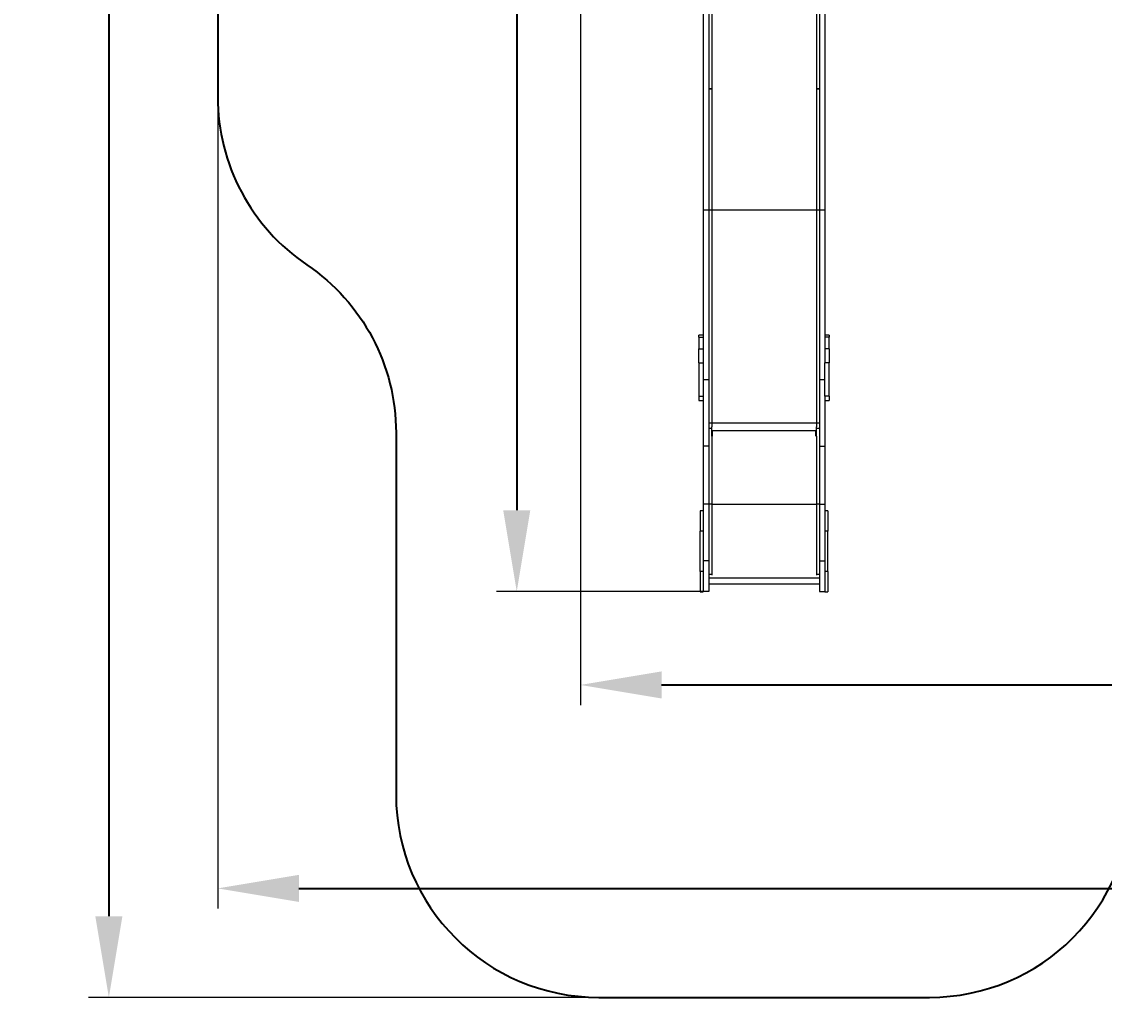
# Model space of a CAD drawing. Header units: millimetres. Extents: x -6304 to 6571, y -6082 to 4447.
# Drawn here: x -6304 to -965, y -6082 to -1269 of the extents above; entities that cross this region are included whole.
import ezdxf

# ---------------------------------------------------------------- set-up
doc = ezdxf.new("R2010")
doc.units = ezdxf.units.MM
for name, color, linetype in [('DIKOM_ЗОНА', 80, 'Continuous'), ('DIKOM_ОБЪЕКТ', 7, 'Continuous'), ('DIKOM_РАЗМЕР_ЗОНА', 7, 'Continuous'), ('DIKOM_РАЗМЕР_ОБЪЕКТА', 7, 'Continuous')]:
    doc.layers.add(name, color=color, linetype=linetype)
doc.styles.add('style1', font='arial.ttf', dxfattribs={"width": 0.8})
doc.dimstyles.new('1-50', dxfattribs={"dimtxt": 300, "dimasz": 200, "dimexe": 100, "dimexo": 0, "dimgap": 100, "dimtad": 1, "dimtxsty": 'style1', "dimcen": 200, "dimclrd": 7, "dimclre": 7, "dimclrt": 7, "dimadec": 1, "dimazin": 2, "dimtfac": 1, "dimtmove": 0, "dimatfit": 2, "dimfxl": 0, "dimlwd": 25, "dimlwe": 18, "dimarcsym": 0})

# ---------------------------------------------------------------- blocks, each defined once
blk = doc.blocks.new('*D13')
at = {"layer": 'Defpoints', "color": 0, "transparency": 16777216}
for p in [(-3548.9, 424), (5070.8, -640.9), (5070.8, -4541.1)]:
    blk.add_point(p, dxfattribs=at)
at = {"layer": 'DIKOM_РАЗМЕР_ОБЪЕКТА', "color": 7, "lineweight": 18, "transparency": 16777216}
for p, q in [((-3548.9, 424), (-3548.9, -4641.1)), ((5070.8, -640.9), (5070.8, -4641.1))]:
    blk.add_line(p, q, dxfattribs=at)
at = {"layer": 'DIKOM_РАЗМЕР_ОБЪЕКТА', "color": 7, "lineweight": 25, "transparency": 16777216}
blk.add_line((-3148.9, -4541.1), (4670.8, -4541.1), dxfattribs=at)
at = {"layer": 'DIKOM_РАЗМЕР_ОБЪЕКТА', "color": 7, "transparency": 16777216}
for points in [[(-3148.9, -4474.4), (-3148.9, -4607.8), (-3548.9, -4541.1)], [(4670.8, -4474.4), (4670.8, -4607.8), (5070.8, -4541.1)]]:
    blk.add_solid(points, dxfattribs=at)
at = {"layer": 'DIKOM_РАЗМЕР_ОБЪЕКТА', "color": 7, "transparency": 16777216, "insert": (1449.2, -4307.9), "char_height": 300, "attachment_point": 5, "style": 'style1'}
blk.add_mtext('8650', dxfattribs=at)
blk = doc.blocks.new('*D14')
at = {"layer": 'Defpoints', "color": 0, "transparency": 16777216}
for p in [(-2968.2, 2945), (-3862.8, -4079.6), (-2929.7, -4079.6)]:
    blk.add_point(p, dxfattribs=at)
at = {"layer": 'DIKOM_РАЗМЕР_ОБЪЕКТА', "color": 7, "lineweight": 18, "transparency": 16777216}
for p, q in [((-2968.2, 2945), (-3962.8, 2945)), ((-2929.7, -4079.6), (-3962.8, -4079.6))]:
    blk.add_line(p, q, dxfattribs=at)
at = {"layer": 'DIKOM_РАЗМЕР_ОБЪЕКТА', "color": 7, "lineweight": 25, "transparency": 16777216}
blk.add_line((-3862.8, 2545), (-3862.8, -3679.6), dxfattribs=at)
at = {"layer": 'DIKOM_РАЗМЕР_ОБЪЕКТА', "color": 7, "transparency": 16777216}
for points in [[(-3929.5, 2545), (-3796.1, 2545), (-3862.8, 2945)], [(-3929.5, -3679.6), (-3796.1, -3679.6), (-3862.8, -4079.6)]]:
    blk.add_solid(points, dxfattribs=at)
at = {"layer": 'DIKOM_РАЗМЕР_ОБЪЕКТА', "color": 7, "transparency": 16777216, "insert": (-4096, 217.4), "char_height": 300, "attachment_point": 5, "rotation": 90, "style": 'style1'}
blk.add_mtext('7000', dxfattribs=at)
blk = doc.blocks.new('*D15')
at = {"layer": 'Defpoints', "color": 0, "transparency": 16777216}
for p in [(-3710.3, 4446.6), (-5874.3, -6082.1), (-3458.2, -6082.1)]:
    blk.add_point(p, dxfattribs=at)
at = {"layer": 'DIKOM_РАЗМЕР_ЗОНА', "color": 7, "lineweight": 18, "transparency": 16777216}
for p, q in [((-3710.3, 4446.6), (-5974.3, 4446.6)), ((-3458.2, -6082.1), (-5974.3, -6082.1))]:
    blk.add_line(p, q, dxfattribs=at)
at = {"layer": 'DIKOM_РАЗМЕР_ЗОНА', "color": 7, "lineweight": 25, "transparency": 16777216}
blk.add_line((-5874.3, 4046.6), (-5874.3, -5682.1), dxfattribs=at)
at = {"layer": 'DIKOM_РАЗМЕР_ЗОНА', "color": 7, "transparency": 16777216}
for points in [[(-5941, 4046.6), (-5807.6, 4046.6), (-5874.3, 4446.6)], [(-5941, -5682.1), (-5807.6, -5682.1), (-5874.3, -6082.1)]]:
    blk.add_solid(points, dxfattribs=at)
at = {"layer": 'DIKOM_РАЗМЕР_ЗОНА', "color": 7, "transparency": 16777216, "insert": (-6107.5, -47.1), "char_height": 300, "attachment_point": 5, "rotation": 90, "style": 'style1'}
blk.add_mtext('10500', dxfattribs=at)
blk = doc.blocks.new('*D16')
at = {"layer": 'Defpoints', "color": 0, "transparency": 16777216}
for p in [(-5337.4, -1376.6), (6570.8, -1597), (6570.8, -5544.6)]:
    blk.add_point(p, dxfattribs=at)
at = {"layer": 'DIKOM_РАЗМЕР_ЗОНА', "color": 7, "lineweight": 18, "transparency": 16777216}
for p, q in [((-5337.4, -1376.6), (-5337.4, -5644.6)), ((6570.8, -1597), (6570.8, -5644.6))]:
    blk.add_line(p, q, dxfattribs=at)
at = {"layer": 'DIKOM_РАЗМЕР_ЗОНА', "color": 7, "lineweight": 25, "transparency": 16777216}
blk.add_line((-4937.4, -5544.6), (6170.8, -5544.6), dxfattribs=at)
at = {"layer": 'DIKOM_РАЗМЕР_ЗОНА', "color": 7, "transparency": 16777216}
for points in [[(-4937.4, -5477.9), (-4937.4, -5611.3), (-5337.4, -5544.6)], [(6170.8, -5477.9), (6170.8, -5611.3), (6570.8, -5544.6)]]:
    blk.add_solid(points, dxfattribs=at)
at = {"layer": 'DIKOM_РАЗМЕР_ЗОНА', "color": 7, "transparency": 16777216, "insert": (1406.7, -5311.4), "char_height": 300, "attachment_point": 5, "style": 'style1'}
blk.add_mtext('11900', dxfattribs=at)

msp = doc.modelspace()

# ---------------------------------------------------------------- linework, layer by layer
at = {"layer": 'DIKOM_ЗОНА', "color": 3}
msp.add_lwpolyline([(-955.009, 3995.796, 0.2525048), (-1790.672, 4446.553), (-4337.396, 4446.553, 0.41421356), (-5337.396, 3446.553), (-5337.396, -1640.501, 0.24894502), (-4897.784, -2468.732, -0.24894502), (-4458.172, -3296.962), (-4458.172, -5082.093, 0.41421356), (-3458.172, -6082.093), (-1828.172, -6082.093, 0.41421356), (-828.172, -5082.093), (-828.172, -3596.962, -0.41421356), (171.828, -2596.962), (5570.79, -2596.962, 0.41421356), (6570.79, -1596.962), (6570.79, 2545.038, 0.41421356), (5570.79, 3545.038), (-119.346, 3545.038, -0.2525048), (-955.009, 3995.796)], format="xyb", dxfattribs=at)
at = {"layer": 'DIKOM_ОБЪЕКТ', "color": 7, "linetype": 'Continuous', "lineweight": 15}
for p, q in [((-2916.172, -1008.273), (-2916.172, -3034.091)), ((-2370.172, -1008.273), (-2370.172, -3034.091)), ((-2943.172, -1045.01), (-2943.172, -2951.781)), ((-2901.172, -1045.3), (-2901.172, -1599.986)), ((-2385.172, -1045.3), (-2385.172, -1599.986)), ((-2343.172, -1045.01), (-2343.172, -2951.78)), ((-2901.172, -1499.975), (-2901.172, -3248.988)), ((-2385.172, -1499.975), (-2385.172, -3248.988)), ((-2901.172, -1599.975), (-2916.172, -1599.975)), ((-2916.172, -1599.986), (-2901.172, -1599.986)), ((-2370.172, -1599.975), (-2385.172, -1599.975)), ((-2385.172, -1599.986), (-2370.172, -1599.986)), ((-2943.172, -2196.962), (-2343.172, -2196.962)), ((-2943.172, -2816.189), (-2964.172, -2816.189)), ((-2964.172, -2825.21), (-2964.172, -2816.189)), ((-2964.172, -2825.21), (-2943.172, -2825.21)), ((-2964.172, -2825.21), (-2964.172, -2882.505)), ((-2322.172, -2816.187), (-2343.172, -2816.187)), ((-2322.172, -2825.208), (-2343.172, -2825.208)), ((-2322.172, -2816.187), (-2322.172, -2825.208)), ((-2322.172, -2882.503), (-2322.172, -2825.208)), ((-2964.172, -2882.505), (-2943.172, -2882.505)), ((-2964.172, -2952.133), (-2964.172, -2882.505)), ((-2322.172, -2882.503), (-2343.172, -2882.503)), ((-2322.172, -2882.503), (-2322.172, -2952.131)), ((-2964.172, -2952.133), (-2943.172, -2952.133)), ((-2964.172, -2952.133), (-2964.172, -3116.05)), ((-2943.172, -2952.133), (-2943.172, -2951.781)), ((-2943.172, -2952.133), (-2943.172, -3116.05)), ((-2343.172, -2951.78), (-2343.172, -2952.131)), ((-2322.172, -2952.131), (-2343.172, -2952.131)), ((-2343.172, -3116.048), (-2343.172, -2952.131)), ((-2322.172, -3116.048), (-2322.172, -2952.131)), ((-2943.172, -3034.091), (-2916.172, -3034.091)), ((-2916.172, -3034.091), (-2916.172, -3363.575)), ((-2370.172, -3034.091), (-2343.172, -3034.091)), ((-2370.172, -3034.091), (-2370.172, -3363.575)), ((-2964.172, -3116.05), (-2943.172, -3116.05)), ((-2964.172, -3116.05), (-2964.172, -3137.402)), ((-2964.172, -3137.402), (-2943.172, -3137.402)), ((-2943.172, -3116.05), (-2943.172, -3363.575)), ((-2322.172, -3116.048), (-2343.172, -3116.048)), ((-2343.172, -3116.048), (-2343.172, -3116.572)), ((-2343.172, -3116.572), (-2343.172, -3363.575)), ((-2343.172, -3137.4), (-2322.172, -3137.4)), ((-2322.172, -3116.048), (-2322.172, -3137.4)), ((-2901.172, -3248.988), (-2916.172, -3248.988)), ((-2901.172, -3248.988), (-2901.172, -3268.001)), ((-2385.172, -3249.437), (-2901.172, -3249.437)), ((-2370.172, -3248.988), (-2385.172, -3248.988)), ((-2385.172, -3248.988), (-2385.172, -3268.001)), ((-2916.172, -3274.11), (-2901.172, -3274.11)), ((-2901.172, -3308.941), (-2901.172, -3268.001)), ((-2898.172, -3308.941), (-2901.172, -3308.941)), ((-2901.172, -3313.602), (-2901.172, -3308.941)), ((-2898.172, -3285.115), (-2388.172, -3285.115)), ((-2898.172, -3308.941), (-2898.172, -3285.115)), ((-2898.172, -3313.706), (-2898.172, -3308.941)), ((-2388.172, -3308.941), (-2388.172, -3285.115)), ((-2388.172, -3308.941), (-2385.172, -3308.941)), ((-2388.172, -3313.706), (-2388.172, -3308.941)), ((-2385.172, -3308.941), (-2385.172, -3268.001)), ((-2385.172, -3274.11), (-2370.172, -3274.11)), ((-2385.172, -3313.602), (-2385.172, -3308.941)), ((-2916.172, -3363.575), (-2943.172, -3363.575)), ((-2943.172, -3363.575), (-2943.172, -3650.069)), ((-2916.172, -3363.575), (-2916.172, -3650.069)), ((-2901.172, -3313.602), (-2901.172, -3650.072)), ((-2385.172, -3313.602), (-2385.172, -3650.072)), ((-2370.172, -3363.575), (-2343.172, -3363.575)), ((-2370.172, -3363.575), (-2370.172, -3650.069)), ((-2343.172, -3363.575), (-2343.172, -3650.069)), ((-2943.172, -3682.093), (-2958.172, -3682.093)), ((-2958.172, -3682.093), (-2958.172, -3782.091)), ((-2916.172, -3650.069), (-2943.172, -3650.069)), ((-2943.172, -3650.069), (-2943.172, -3929.637)), ((-2916.172, -3650.069), (-2916.172, -3929.637)), ((-2901.172, -3650.072), (-2916.172, -3650.072)), ((-2901.172, -3650.072), (-2901.172, -3996.171)), ((-2385.172, -3650.531), (-2901.172, -3650.531)), ((-2370.172, -3650.072), (-2385.172, -3650.072)), ((-2385.172, -3650.072), (-2385.172, -3996.171)), ((-2370.172, -3650.069), (-2343.172, -3650.069)), ((-2370.172, -3650.069), (-2370.172, -3929.637)), ((-2343.172, -3650.069), (-2343.172, -3929.637)), ((-2328.172, -3682.093), (-2343.172, -3682.093)), ((-2328.172, -3682.093), (-2328.172, -3782.091)), ((-2943.172, -3782.091), (-2958.172, -3782.091)), ((-2958.172, -3982.091), (-2958.172, -3782.091)), ((-2328.172, -3782.091), (-2343.172, -3782.091)), ((-2328.172, -3982.091), (-2328.172, -3782.091)), ((-2916.172, -3929.637), (-2943.172, -3929.637)), ((-2943.172, -3929.637), (-2943.172, -4079.639)), ((-2916.172, -3929.637), (-2916.172, -4079.639)), ((-2370.172, -3929.637), (-2343.172, -3929.637)), ((-2370.172, -3929.637), (-2370.172, -4079.639)), ((-2343.172, -3929.637), (-2343.172, -4079.639)), ((-2943.172, -3982.091), (-2958.172, -3982.091)), ((-2958.172, -3982.091), (-2958.172, -4082.093)), ((-2901.172, -3996.171), (-2916.172, -3996.171)), ((-2901.172, -3996.171), (-2901.172, -3999.974)), ((-2370.172, -3996.171), (-2385.172, -3996.171)), ((-2385.172, -3996.171), (-2385.172, -3999.974)), ((-2328.172, -3982.091), (-2343.172, -3982.091)), ((-2328.172, -3982.091), (-2328.172, -4082.093)), ((-2370.172, -4015.099), (-2916.172, -4015.099)), ((-2916.172, -4042.101), (-2370.172, -4042.101)), ((-2958.172, -4082.093), (-2943.172, -4082.093)), ((-2916.172, -4079.639), (-2943.172, -4079.639)), ((-2943.172, -4079.639), (-2943.172, -4079.64)), ((-2943.172, -4079.64), (-2943.172, -4082.093)), ((-2916.172, -4079.64), (-2943.172, -4079.64)), ((-2916.172, -4079.639), (-2916.172, -4079.64)), ((-2370.172, -4079.639), (-2343.172, -4079.639)), ((-2370.172, -4079.639), (-2370.172, -4079.64)), ((-2370.172, -4079.64), (-2343.172, -4079.64)), ((-2343.172, -4079.639), (-2343.172, -4079.64)), ((-2343.172, -4079.64), (-2343.172, -4082.093)), ((-2343.172, -4082.093), (-2328.172, -4082.093))]:
    msp.add_line(p, q, dxfattribs=at)

# ---------------------------------------------------------------- dimensions: what is measured, and where the dimension line sits
at = {"layer": 'DIKOM_РАЗМЕР_ЗОНА'}
dim = msp.add_linear_dim(base=(-5874.309, -6082.093), p1=(-3710.309, 4446.553), p2=(-3458.172, -6082.093), angle=90, text='10500', dimstyle='1-50', override={"dimasz": 400, "dimgap": 80}, dxfattribs=at)
dim.commit()
dim.dimension.update_dxf_attribs({"geometry": '*D15', "text_midpoint": (-5874.309, -47.091), "dimtype": 160})
dim = msp.add_linear_dim(base=(6570.79, -5544.591), p1=(-5337.396, -1376.613), p2=(6570.79, -1596.962), text='11900', dimstyle='1-50', override={"dimasz": 400, "dimgap": 80}, dxfattribs=at)
dim.commit()
dim.dimension.update_dxf_attribs({"geometry": '*D16', "text_midpoint": (1406.691, -5544.591), "dimtype": 160})
at = {"layer": 'DIKOM_РАЗМЕР_ОБЪЕКТА'}
dim = msp.add_linear_dim(base=(-3862.809, -4079.64), p1=(-2968.172, 2944.965), p2=(-2929.672, -4079.64), angle=90, text='7000', dimstyle='1-50', override={"dimasz": 400, "dimgap": 80}, dxfattribs=at)
dim.commit()
dim.dimension.update_dxf_attribs({"geometry": '*D14', "text_midpoint": (-3862.809, 217.409), "dimtype": 160})
dim = msp.add_linear_dim(base=(5070.79, -4541.091), p1=(-3548.896, 424.038), p2=(5070.79, -640.9), text='8650', dimstyle='1-50', override={"dimasz": 400, "dimgap": 80}, dxfattribs=at)
dim.commit()
dim.dimension.update_dxf_attribs({"geometry": '*D13', "text_midpoint": (1449.191, -4541.091), "dimtype": 160})

doc.saveas('drawing.dxf')
